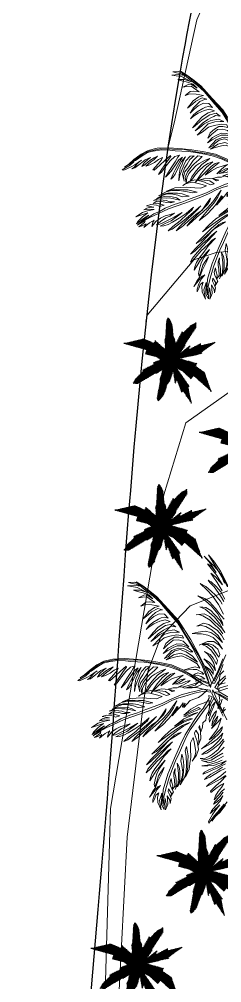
# Model space of a CAD drawing. Header units: millimetres. Extents: x 72 to 2826, y -203 to 794.
# Drawn here: x 1677.43 to 1683.88, y 383.27 to 413.86 of the extents above; entities that cross this region are included whole.
import ezdxf

# ---------------------------------------------------------------- set-up
doc = ezdxf.new("R2010")
doc.units = ezdxf.units.MM
doc.layers.add('01_Fina', color=250, linetype='Continuous', lineweight=15)
doc.layers.add('2D VEGETACION', color=74, linetype='Continuous', lineweight=5)
doc.layers.add('BOSQUENUEVO', color=64, linetype='Continuous')

# ---------------------------------------------------------------- blocks, each defined once
blk = doc.blocks.new('A-19')
at = {"layer": '2D VEGETACION'}
for points in [[(0.0015, 0.0278), (-0.0009, 0.1149)], [(0.0162, 0.1014), (0.02, 0.0183), (0.0015, 0.0278), (0.0015, 0.0278)], [(-0.0211, 0.0301), (-0.0218, 0.0771)], [(-0.1037, 0.089), (-0.0849, 0.0581), (-0.0599, 0.0462), (-0.0211, 0.0301), (-0.0211, 0.0301)], [(-0.0676, 0.0899), (-0.0385, 0.0327), (-0.0096, 0.0011), (0.0086, 0.0172), (-0.01, 0.0224), (-0.0268, 0.0489), (-0.055, 0.0905)], [(0.0257, 0.022), (0.0889, 0.0841), (0.1807, 0.1586), (0.2771, 0.2277), (0.4069, 0.3105), (0.5049, 0.3513), (0.6099, 0.3954), (0.6794, 0.4121), (0.7275, 0.4219), (0.7794, 0.4281), (0.7229, 0.4089), (0.6345, 0.3888), (0.5741, 0.371), (0.4729, 0.3233), (0.4026, 0.2923), (0.3058, 0.2284), (0.2364, 0.1795), (0.1359, 0.1031), (0.0776, 0.0465), (0.0202, -0.0096), (0.0257, 0.022), (0.0257, 0.022)], [(0.0395, 0.0156), (0.0812, 0.0116), (0.1332, -0.0144), (0.1064, 0.0128), (0.0785, 0.0287)], [(0.1364, 0.0291), (0.1693, 0.0027), (0.1504, 0.0335)], [(0.101, 0.0812), (0.0395, 0.0156), (0.0395, 0.0156)], [(-0.039, 0.0087), (-0.1047, 0.0659), (-0.1462, 0.0947)], [(-0.6418, 0.2632), (-0.763, 0.2372), (-0.8318, 0.2123), (-0.8899, 0.1849), (-0.7944, 0.2149), (-0.723, 0.2346), (-0.6771, 0.2422)], [(-0.1848, 0.1013), (-0.1052, 0.0442), (-0.0434, -0.0116), (-0.039, 0.0087), (-0.039, 0.0087)], [(-0.0517, 0.006), (-0.0914, 0.0012), (-0.1295, -0.0092), (-0.1664, -0.0266), (-0.1358, -0.0025), (-0.113, 0.0083), (-0.0968, 0.0127), (-0.1241, 0.0181), (-0.1543, 0.007), (-0.1732, 0.0014), (-0.2177, -0.0228), (-0.1861, 0.006), (-0.1671, 0.0182), (-0.1495, 0.0265), (-0.1215, 0.0333), (-0.1707, 0.0348), (-0.2022, 0.0264), (-0.2413, 0.0112), (-0.2643, -0.0061), (-0.234, 0.0254), (-0.2049, 0.0391), (-0.1708, 0.0487), (-0.1577, 0.0506), (-0.1813, 0.0642), (-0.2145, 0.0593), (-0.2641, 0.0391), (-0.2929, 0.0159), (-0.3126, -0.0085), (-0.3022, 0.0287), (-0.2773, 0.0512), (-0.2466, 0.0614), (-0.2023, 0.079), (-0.2181, 0.0899), (-0.2552, 0.0864), (-0.2901, 0.0624), (-0.3064, 0.0375), (-0.3169, -0.0062), (-0.3135, -0.0293), (-0.3243, 0.0322), (-0.3125, 0.0733), (-0.2801, 0.1026), (-0.2484, 0.1175), (-0.3001, 0.0996), (-0.3408, 0.074), (-0.3654, 0.0441), (-0.385, 0.0036), (-0.3931, -0.0249), (-0.4025, -0.0573), (-0.4011, -0.0147), (-0.3961, 0.0339), (-0.3766, 0.0678), (-0.3477, 0.0954), (-0.3111, 0.1159), (-0.2921, 0.1281), (-0.3443, 0.111), (-0.3906, 0.0816), (-0.4258, 0.0446), (-0.4404, 0.0162), (-0.4437, -0.0133), (-0.45, 0.0364), (-0.434, 0.0687), (-0.4029, 0.0941), (-0.3812, 0.114), (-0.3407, 0.1331), (-0.3065, 0.1428)], [(-0.3492, 0.1442), (-0.3856, 0.1302), (-0.4284, 0.1025), (-0.4588, 0.0849), (-0.4998, 0.0441), (-0.516, 0.0192), (-0.5182, 0.001), (-0.5121, 0.0566), (-0.4845, 0.0868), (-0.4426, 0.1098), (-0.3861, 0.1472), (-0.3532, 0.1595), (-0.4192, 0.1423), (-0.4711, 0.1178), (-0.5113, 0.0914), (-0.5405, 0.0711), (-0.5639, 0.0386), (-0.55, 0.0775), (-0.521, 0.1051), (-0.488, 0.1239), (-0.44, 0.1498), (-0.4032, 0.1607)], [(-0.4187, 0.1641), (-0.4875, 0.1456), (-0.5482, 0.117), (-0.591, 0.0893), (-0.6088, 0.0744), (-0.6412, 0.0452), (-0.6115, 0.0871), (-0.5805, 0.1125), (-0.5272, 0.1409), (-0.4688, 0.1652), (-0.4424, 0.1777)], [(-0.4766, 0.1819), (-0.547, 0.167), (-0.6155, 0.1412), (-0.6635, 0.1153), (-0.7178, 0.0822), (-0.6879, 0.1146), (-0.6473, 0.1402), (-0.615, 0.1629), (-0.5666, 0.1857), (-0.5447, 0.1918)], [(-0.5583, 0.2069), (-0.6017, 0.1939), (-0.6701, 0.1681), (-0.7067, 0.1476), (-0.7243, 0.1393), (-0.7082, 0.1577), (-0.6702, 0.182), (-0.6271, 0.2023), (-0.5711, 0.218)], [(-0.6325, 0.2138), (-0.6939, 0.1956), (-0.7356, 0.1792), (-0.7663, 0.169), (-0.7352, 0.1944), (-0.6983, 0.2118), (-0.6692, 0.2255), (-0.7406, 0.2058), (-0.8101, 0.173), (-0.833, 0.1623), (-0.8116, 0.1831), (-0.7624, 0.2063), (-0.8435, 0.1777), (-0.8901, 0.1557), (-0.8513, 0.1783), (-0.8095, 0.2013), (-0.7447, 0.2351), (-0.6481, 0.2559)], [(-0.2059, 0.13), (-0.1106, 0.0556), (-0.0517, 0.006), (-0.0517, 0.006)], [(0.0228, -0.0288), (0.0033, -0.0157), (0.0551, -0.0089), (0.1244, 0.0065), (0.2228, 0.0249)], [(0.7812, -0.1299), (0.8181, -0.1804), (0.8391, -0.22), (0.8047, -0.1829), (0.7723, -0.1377)], [(0.1922, 0.006), (0.1373, -0.005), (0.0714, -0.0205), (0.0228, -0.0288), (0.0228, -0.0288)], [(0.0571, -0.0214), (0.0868, -0.051), (0.1166, -0.0715), (0.1645, -0.0899), (0.128, -0.0622), (0.1044, -0.0481), (0.0881, -0.0216), (0.1152, -0.0415), (0.1457, -0.065), (0.1837, -0.0895), (0.2089, -0.0934), (0.1793, -0.0694), (0.1561, -0.0448), (0.1459, -0.0283), (0.1721, -0.0429), (0.1917, -0.0617), (0.2102, -0.0732), (0.2365, -0.0843), (0.2134, -0.0655), (0.1826, -0.0285), (0.2073, -0.0407), (0.233, -0.0694), (0.2524, -0.0917), (0.2327, -0.0559), (0.2204, -0.036), (0.2024, -0.0105), (0.2296, -0.0269), (0.2651, -0.053), (0.2924, -0.0842), (0.3241, -0.1263), (0.3136, -0.0962), (0.2843, -0.0526), (0.2618, -0.0161), (0.284, -0.0299), (0.3039, -0.0565), (0.3299, -0.1079), (0.3533, -0.1551), (0.3706, -0.1924), (0.3511, -0.12), (0.3333, -0.0726), (0.3144, -0.042), (0.3031, -0.0238), (0.3329, -0.0443), (0.3535, -0.0739), (0.3743, -0.1113), (0.388, -0.1428), (0.3971, -0.1761), (0.4084, -0.2), (0.407, -0.1643), (0.3919, -0.1176), (0.3676, -0.0652), (0.3434, -0.0298)], [(0.3569, -0.0295), (0.3867, -0.0648), (0.402, -0.084), (0.4229, -0.1271), (0.4325, -0.152), (0.4374, -0.1821), (0.4305, -0.2172), (0.4493, -0.1828), (0.4449, -0.1443), (0.4283, -0.0951), (0.4196, -0.0754), (0.3981, -0.0406)], [(0.4342, -0.0584), (0.4468, -0.1066), (0.461, -0.1481), (0.4591, -0.1858), (0.4461, -0.211), (0.4733, -0.168), (0.4731, -0.1269), (0.465, -0.0953), (0.4561, -0.0586)], [(0.4806, -0.0743), (0.4845, -0.1085), (0.4869, -0.1493), (0.486, -0.183), (0.4822, -0.2196), (0.4934, -0.1784), (0.4994, -0.1381), (0.4955, -0.104), (0.4967, -0.0838), (0.4911, -0.0506), (0.506, -0.0895), (0.5143, -0.1381), (0.5202, -0.1847), (0.5282, -0.2107), (0.5379, -0.2264), (0.5327, -0.1828), (0.5282, -0.157), (0.5242, -0.1228), (0.5168, -0.0885), (0.5098, -0.0586)], [(0.5261, -0.0851), (0.5367, -0.1151), (0.5519, -0.1732), (0.5651, -0.2039), (0.5752, -0.2239), (0.5687, -0.1856), (0.5591, -0.1516), (0.5472, -0.1063), (0.5391, -0.0691)], [(0.5593, -0.0703), (0.5808, -0.1108), (0.5995, -0.1632), (0.6116, -0.2015), (0.6254, -0.2238), (0.6175, -0.1887), (0.6068, -0.1473), (0.5992, -0.1165), (0.5846, -0.0798)], [(0.5894, -0.0746), (0.6169, -0.1193), (0.6363, -0.1599), (0.6639, -0.2046), (0.6731, -0.2047), (0.6503, -0.1548), (0.6387, -0.123), (0.6361, -0.1041), (0.6582, -0.127), (0.6786, -0.1544), (0.7018, -0.179), (0.7255, -0.1952), (0.703, -0.1588), (0.686, -0.135), (0.6714, -0.1075)], [(0.6907, -0.1241), (0.7138, -0.1521), (0.7414, -0.1968), (0.7523, -0.2072), (0.7436, -0.1783), (0.7279, -0.1491), (0.715, -0.1319), (0.7433, -0.1556), (0.7674, -0.1945), (0.7938, -0.2319), (0.8093, -0.244), (0.8007, -0.23), (0.7762, -0.1811), (0.7675, -0.167), (0.8003, -0.2108), (0.8192, -0.2322), (0.8584, -0.2698), (0.8707, -0.2713), (0.8298, -0.2234), (0.8124, -0.1953), (0.8621, -0.248), (0.8226, -0.197), (0.7976, -0.1621), (0.7618, -0.1133)], [(0.1613, 0.0098), (0.0571, -0.0214), (0.0571, -0.0214)], [(-0.0485, -0.028), (-0.072, -0.0627), (-0.0854, -0.1185), (-0.0898, -0.0819), (-0.0834, -0.0499), (-0.1061, -0.0702), (-0.121, -0.0934), (-0.1224, -0.136), (-0.1329, -0.1022), (-0.1347, -0.087), (-0.1193, -0.0582), (-0.116, -0.0491), (-0.1319, -0.0587), (-0.1582, -0.0873), (-0.1649, -0.1119), (-0.1705, -0.1457), (-0.1777, -0.176), (-0.1793, -0.1316), (-0.1784, -0.0947), (-0.163, -0.0659), (-0.1958, -0.076), (-0.2319, -0.1113), (-0.2731, -0.163), (-0.2768, -0.1938), (-0.2774, -0.2381), (-0.2747, -0.2713), (-0.2939, -0.2147), (-0.2928, -0.1669), (-0.2711, -0.133), (-0.2386, -0.1015), (-0.2061, -0.0701), (-0.2536, -0.0925), (-0.2932, -0.1273), (-0.3183, -0.1628), (-0.3192, -0.1998), (-0.3047, -0.2306), (-0.2929, -0.2508), (-0.2858, -0.2819), (-0.3262, -0.2192), (-0.3295, -0.1734), (-0.3187, -0.1393), (-0.2865, -0.1005), (-0.2821, -0.0823), (-0.3193, -0.1106), (-0.3401, -0.144), (-0.3482, -0.1769), (-0.3441, -0.204), (-0.332, -0.2456), (-0.321, -0.2802), (-0.3475, -0.24), (-0.3555, -0.2072), (-0.3617, -0.1757), (-0.3504, -0.1381), (-0.3208, -0.1005), (-0.3689, -0.1286), (-0.3843, -0.1574), (-0.3917, -0.192), (-0.3825, -0.2114), (-0.3719, -0.2386), (-0.3513, -0.2708), (-0.3825, -0.2457), (-0.3986, -0.2114), (-0.4083, -0.1795), (-0.4021, -0.1517), (-0.3874, -0.1212), (-0.4053, -0.1243), (-0.4197, -0.16), (-0.4242, -0.2074), (-0.423, -0.2487), (-0.3993, -0.2989), (-0.3893, -0.3361), (-0.4229, -0.2831), (-0.4438, -0.2435), (-0.4471, -0.1977), (-0.4401, -0.1622), (-0.4335, -0.1375), (-0.4577, -0.1683), (-0.4624, -0.22), (-0.4522, -0.2711), (-0.436, -0.3054), (-0.4216, -0.3406), (-0.4589, -0.2797), (-0.4746, -0.2397), (-0.4808, -0.2104), (-0.4835, -0.1934), (-0.4858, -0.1816), (-0.4756, -0.1531), (-0.5, -0.1743), (-0.501, -0.2178), (-0.481, -0.2761), (-0.4545, -0.3324), (-0.4441, -0.3544), (-0.4771, -0.3119), (-0.5031, -0.2682), (-0.516, -0.2248), (-0.5185, -0.1808), (-0.5383, -0.2117), (-0.5392, -0.2487), (-0.5323, -0.2906), (-0.5205, -0.327), (-0.5067, -0.3517), (-0.5287, -0.3255), (-0.542, -0.2973), (-0.5554, -0.2531), (-0.5588, -0.2343), (-0.5566, -0.2117), (-0.5443, -0.1876), (-0.5778, -0.2056), (-0.5886, -0.2397), (-0.5799, -0.2786), (-0.5645, -0.3112), (-0.5448, -0.3438), (-0.5746, -0.3127), (-0.5884, -0.2902), (-0.6043, -0.2611), (-0.61, -0.2262), (-0.6079, -0.2101), (-0.6255, -0.2389), (-0.614, -0.2861), (-0.6007, -0.3143), (-0.5824, -0.353), (-0.6218, -0.3038), (-0.6377, -0.2586), (-0.6387, -0.2268), (-0.6606, -0.2716), (-0.672, -0.3135), (-0.6693, -0.3466), (-0.6876, -0.3079), (-0.6836, -0.2845), (-0.671, -0.2496), (-0.7198, -0.292), (-0.7266, -0.3209), (-0.7294, -0.3492), (-0.7384, -0.3028), (-0.7319, -0.2869), (-0.6977, -0.2546), (-0.7317, -0.276), (-0.7533, -0.3099), (-0.7711, -0.3452), (-0.7864, -0.3674), (-0.7758, -0.3237), (-0.7483, -0.2817), (-0.7997, -0.3393), (-0.8131, -0.3725), (-0.8267, -0.4004), (-0.8201, -0.3575), (-0.8073, -0.33), (-0.7968, -0.3067), (-0.8228, -0.3405), (-0.8325, -0.3655), (-0.8456, -0.3878), (-0.8395, -0.3506), (-0.8152, -0.3133), (-0.74, -0.2584), (-0.6988, -0.2293), (-0.6358, -0.1942), (-0.5751, -0.1656), (-0.5165, -0.1348), (-0.4643, -0.1155), (-0.4232, -0.1069), (-0.3132, -0.0733), (-0.2558, -0.0537), (-0.1903, -0.0422), (-0.1387, -0.0329), (-0.0485, -0.028), (-0.0485, -0.028)], [(-0.046, -0.0129), (-0.1337, -0.023), (-0.2487, -0.0461), (-0.3646, -0.076), (-0.5106, -0.1245), (-0.6036, -0.1737), (-0.7053, -0.227), (-0.7619, -0.2688), (-0.7997, -0.3006), (-0.8383, -0.3371), (-0.7871, -0.3043), (-0.715, -0.2499), (-0.6637, -0.2149), (-0.5616, -0.1668), (-0.4939, -0.1327), (-0.383, -0.0987), (-0.3015, -0.0753), (-0.1777, -0.0459), (-0.0979, -0.0373), (-0.0172, -0.0283), (-0.046, -0.0129), (-0.046, -0.0129)], [(-0.0307, -0.0454), (-0.031, -0.0219), (-0.065, -0.0616), (-0.1153, -0.1122), (-0.1835, -0.1842), (-0.2337, -0.2465), (-0.2684, -0.3188), (-0.3028, -0.3964), (-0.3251, -0.4563), (-0.3545, -0.5444), (-0.3711, -0.621), (-0.373, -0.6854), (-0.3594, -0.737), (-0.3367, -0.7941), (-0.3155, -0.8346), (-0.3278, -0.7856), (-0.3471, -0.7334), (-0.3592, -0.6918), (-0.3596, -0.6522), (-0.3535, -0.5966), (-0.3375, -0.5418), (-0.3249, -0.5068), (-0.2973, -0.4196), (-0.278, -0.3761), (-0.2523, -0.3188), (-0.2236, -0.2633), (-0.1894, -0.2128), (-0.1519, -0.1692), (-0.1126, -0.1292), (-0.0628, -0.0821), (-0.0307, -0.0454), (-0.0307, -0.0454)], [(-0.005, -0.0541), (0.0149, -0.0923), (0.0289, -0.1233), (0.0344, -0.1838), (0.0676, -0.2377), (0.0416, -0.2216), (0.0637, -0.2465), (0.0378, -0.2335), (0.0588, -0.2609), (0.0756, -0.2857), (0.1025, -0.3285), (0.0566, -0.2742), (0.0504, -0.2797), (0.0954, -0.3291), (0.1163, -0.3565), (0.1467, -0.4084), (0.1737, -0.4678), (0.1237, -0.3974), (0.0853, -0.3434), (0.0534, -0.3067), (0.0338, -0.2881), (0.0118, -0.2716), (0.0444, -0.3102), (0.0744, -0.3476), (0.103, -0.3897), (0.1267, -0.4296), (0.1492, -0.4772), (0.169, -0.5154), (0.1907, -0.5582), (0.1669, -0.5288), (0.139, -0.4832), (0.1069, -0.4268), (0.0841, -0.3866), (0.0631, -0.3644), (0.0461, -0.3553), (0.0795, -0.3935), (0.112, -0.4321), (0.1302, -0.4793), (0.157, -0.5357), (0.1793, -0.5803), (0.1864, -0.5932), (0.2035, -0.6377), (0.1808, -0.6057), (0.1477, -0.5466), (0.1242, -0.5045), (0.1061, -0.4709), (0.0813, -0.4335), (0.1015, -0.4726), (0.1196, -0.5115), (0.1472, -0.5697), (0.172, -0.6289), (0.1842, -0.6607), (0.1879, -0.6895), (0.1688, -0.6531), (0.143, -0.5942), (0.1118, -0.5374), (0.0945, -0.5003), (0.077, -0.482), (0.1053, -0.542), (0.124, -0.5963), (0.1401, -0.6464), (0.1478, -0.6799), (0.1497, -0.7094), (0.1456, -0.7339), (0.1365, -0.6967), (0.1285, -0.654), (0.1051, -0.5931), (0.0916, -0.566), (0.11, -0.6277), (0.1173, -0.6656), (0.1265, -0.7058), (0.1305, -0.7324), (0.13, -0.7555), (0.1147, -0.7239), (0.1008, -0.6823), (0.0949, -0.6533), (0.0831, -0.6172), (0.0858, -0.6568), (0.0861, -0.6848), (0.0938, -0.7183), (0.1065, -0.7541), (0.1315, -0.7893), (0.1065, -0.7759), (0.0955, -0.7635), (0.1039, -0.7989), (0.126, -0.8456), (0.1059, -0.8231), (0.1122, -0.853), (0.1135, -0.8754), (0.093, -0.8301), (0.0835, -0.8244), (0.0989, -0.881), (0.0789, -0.8449), (0.0527, -0.7904), (0.065, -0.8305), (0.0884, -0.8861), (0.0756, -0.8743), (0.0541, -0.8346), (0.0355, -0.7918), (0.041, -0.8793), (0.0254, -0.8279), (0.0211, -0.7921), (0.0242, -0.7461), (0.0149, -0.7788), (0.0107, -0.8138), (0.0041, -0.7913), (0.0045, -0.7651), (0.0084, -0.7428), (-0.0116, -0.7911), (-0.0128, -0.7582), (0.0007, -0.7228), (0.014, -0.7031), (0.0144, -0.6717), (0.0004, -0.6948), (-0.0126, -0.7154), (-0.0165, -0.743), (-0.0259, -0.7132), (-0.0098, -0.6737), (0.0015, -0.6517), (0.01, -0.6276), (0.0096, -0.5996), (0.0018, -0.6307), (-0.0138, -0.6524), (-0.0217, -0.6699), (-0.0291, -0.6968), (-0.035, -0.722), (-0.0354, -0.7346), (-0.0409, -0.6877), (-0.03, -0.6482), (-0.0243, -0.6251), (-0.0065, -0.5901), (0.0079, -0.5596), (-0.0125, -0.5799), (-0.0264, -0.6061), (-0.0418, -0.6527), (-0.0451, -0.6821), (-0.0441, -0.7119), (-0.0531, -0.6695), (-0.0541, -0.6397), (-0.0492, -0.6065), (-0.0285, -0.5653), (-0.0106, -0.5386), (-0.0035, -0.4921), (-0.0155, -0.5123), (-0.0296, -0.5355), (-0.0421, -0.5653), (-0.0499, -0.5964), (-0.0587, -0.6279), (-0.0594, -0.6667), (-0.0563, -0.6937), (-0.0705, -0.6377), (-0.0695, -0.5997), (-0.0561, -0.5477), (-0.035, -0.4969), (-0.0192, -0.4648), (-0.0157, -0.4332), (-0.0336, -0.4651), (-0.0467, -0.491), (-0.0554, -0.5225), (-0.0681, -0.5627), (-0.0758, -0.6022), (-0.0748, -0.632), (-0.0817, -0.5732), (-0.0736, -0.5347), (-0.0666, -0.4934), (-0.0483, -0.4405), (-0.0349, -0.4021), (-0.0405, -0.3605), (-0.0562, -0.3873), (-0.0881, -0.4454), (-0.091, -0.4622), (-0.089, -0.4947), (-0.084, -0.5157), (-0.0994, -0.4675), (-0.1003, -0.4272), (-0.0758, -0.3771), (-0.051, -0.3468), (-0.0397, -0.3299), (-0.041, -0.3075), (-0.0677, -0.3303), (-0.0878, -0.3838), (-0.0909, -0.4027), (-0.0926, -0.3523), (-0.0753, -0.3051), (-0.0561, -0.2873), (-0.0557, -0.2694), (-0.0792, -0.3086), (-0.0785, -0.275), (-0.0715, -0.2473), (-0.0753, -0.2238), (-0.0574, -0.1971), (-0.0534, -0.1695), (-0.0415, -0.1191), (-0.005, -0.0541), (-0.005, -0.0541)], [(-0.0028, -0.2605), (0.0014, -0.2985), (0.0162, -0.3616), (0.0266, -0.4295), (0.0353, -0.5335), (0.0445, -0.6497), (0.0595, -0.7294), (0.0693, -0.7819), (0.0883, -0.8559), (0.0517, -0.7553), (0.0462, -0.7137), (0.0354, -0.672), (0.0274, -0.6052), (0.0241, -0.5503), (0.0171, -0.4915), (0.0113, -0.4302), (0.0054, -0.3741), (-0.0054, -0.3189), (-0.0203, -0.2339), (-0.0191, -0.172), (-0.018, -0.1205), (-0.0191, -0.0772), (0, -0.0344), (0.0126, -0.0348), (-0.0036, -0.0712), (-0.0051, -0.0999), (-0.0079, -0.1416), (-0.0049, -0.1874), (-0.0028, -0.2605), (-0.0028, -0.2605)], [(0.1719, -0.1914), (0.2051, -0.2286), (0.2508, -0.2747), (0.3021, -0.3203), (0.3839, -0.3847), (0.4779, -0.4558), (0.5726, -0.5131), (0.6394, -0.5354), (0.6761, -0.5412), (0.6229, -0.521), (0.5719, -0.4956), (0.502, -0.4526), (0.4492, -0.4165), (0.4049, -0.3838), (0.3599, -0.3468), (0.311, -0.3078), (0.2671, -0.2724), (0.2266, -0.2333), (0.1215, -0.109), (0.0813, -0.0588), (0.0478, -0.0327), (0.0328, -0.0533), (0.0514, -0.0541), (0.0737, -0.0764), (0.1084, -0.1125), (0.1269, -0.1411), (0.1719, -0.1914), (0.1719, -0.1914)], [(0.0646, -0.059), (0.0741, -0.105), (0.0755, -0.1317), (0.0916, -0.1934), (0.118, -0.2511), (0.1021, -0.1797), (0.0942, -0.1409), (0.1049, -0.1307), (0.1128, -0.1779), (0.1194, -0.22), (0.1283, -0.252), (0.1306, -0.2239), (0.1256, -0.1806), (0.1248, -0.1547), (0.1356, -0.2058), (0.1431, -0.2557), (0.154, -0.2839), (0.1753, -0.3297), (0.156, -0.2619), (0.1521, -0.2203), (0.1569, -0.1987), (0.1627, -0.2595), (0.1805, -0.3236), (0.1921, -0.356), (0.2197, -0.4105), (0.2536, -0.4652), (0.2216, -0.385), (0.1972, -0.3234), (0.1844, -0.2761), (0.1801, -0.2504), (0.1776, -0.2222), (0.1915, -0.271), (0.2074, -0.316), (0.2264, -0.3635), (0.2478, -0.4044), (0.2749, -0.4497), (0.2961, -0.4872), (0.3203, -0.5286), (0.3093, -0.492), (0.2854, -0.4444), (0.2555, -0.3868), (0.2348, -0.3453), (0.2276, -0.3156), (0.2285, -0.297), (0.2432, -0.3452), (0.2579, -0.3935), (0.2877, -0.4343), (0.3204, -0.4875), (0.3457, -0.5305), (0.3528, -0.5434), (0.3808, -0.5819), (0.3656, -0.5461), (0.3339, -0.4861), (0.3121, -0.443), (0.2929, -0.4101), (0.2755, -0.3698), (0.2968, -0.4072), (0.3205, -0.443), (0.3544, -0.4977), (0.3912, -0.5515), (0.4107, -0.5782), (0.4328, -0.597), (0.4132, -0.5619), (0.3764, -0.5081), (0.3464, -0.4505), (0.3247, -0.4158), (0.3181, -0.3918), (0.3537, -0.4489), (0.3892, -0.4927), (0.4218, -0.534), (0.4457, -0.5587), (0.4702, -0.5757), (0.4923, -0.5861), (0.4668, -0.5578), (0.4353, -0.5278), (0.3974, -0.4759), (0.3815, -0.449), (0.4232, -0.4981), (0.4511, -0.5247), (0.4841, -0.5452), (0.5237, -0.5632), (0.5404, -0.5631), (0.5082, -0.542), (0.4741, -0.5199), (0.4535, -0.5), (0.429, -0.4697), (0.4614, -0.4943), (0.5081, -0.5336), (0.5444, -0.5602), (0.5679, -0.5876), (0.5975, -0.6166), (0.5705, -0.5796), (0.5442, -0.5435), (0.5402, -0.5247), (0.5614, -0.5538), (0.5881, -0.5789), (0.6211, -0.5994), (0.6391, -0.6043), (0.6197, -0.5859), (0.5964, -0.5704), (0.5848, -0.5463), (0.612, -0.5638), (0.6471, -0.5707), (0.7015, -0.5612), (0.6362, -0.5558), (0.6129, -0.5403), (0.5924, -0.5287), (0.6676, -0.551), (0.7047, -0.5408), (0.6832, -0.536), (0.6335, -0.5157), (0.6706, -0.5187), (0.7081, -0.5323), (0.6744, -0.5075), (0.6428, -0.5004), (0.6181, -0.498), (0.6533, -0.4868), (0.6748, -0.4915), (0.6432, -0.4761), (0.619, -0.4793), (0.596, -0.4841), (0.5749, -0.4766), (0.6108, -0.4648), (0.6313, -0.4764), (0.6034, -0.4497), (0.5623, -0.4593), (0.5387, -0.4584), (0.5121, -0.4417), (0.5397, -0.4432), (0.5627, -0.4433), (0.5888, -0.4544), (0.5689, -0.4304), (0.527, -0.4224), (0.5015, -0.4205), (0.4767, -0.4145), (0.4534, -0.399), (0.4845, -0.4088), (0.5104, -0.408), (0.5308, -0.4112), (0.5568, -0.4187), (0.5812, -0.4274), (0.592, -0.434), (0.5548, -0.4045), (0.5165, -0.3915), (0.4932, -0.3844), (0.455, -0.3798), (0.4216, -0.3753), (0.4497, -0.3692), (0.4784, -0.3723), (0.5259, -0.3847), (0.5532, -0.3973), (0.5782, -0.4151), (0.5462, -0.3844), (0.5225, -0.3667), (0.4911, -0.3535), (0.4466, -0.3486), (0.414, -0.3483), (0.3703, -0.3296), (0.3946, -0.33), (0.4216, -0.3307), (0.4532, -0.3378), (0.4844, -0.3475), (0.5156, -0.3573), (0.5472, -0.3776), (0.569, -0.3942), (0.5295, -0.3532), (0.4973, -0.3321), (0.4469, -0.3159), (0.3914, -0.3058), (0.3558, -0.3016), (0.3282, -0.2869), (0.3648, -0.2891), (0.3935, -0.2922), (0.4247, -0.302), (0.4654, -0.3132), (0.5028, -0.3281), (0.5272, -0.3452), (0.4816, -0.3074), (0.4449, -0.2933), (0.4064, -0.2768), (0.3521, -0.2634), (0.3125, -0.2538), (0.2806, -0.2265), (0.3117, -0.2279), (0.377, -0.2332), (0.3935, -0.2393), (0.4197, -0.2587), (0.4338, -0.2749), (0.4025, -0.2351), (0.3683, -0.2131), (0.313, -0.2065), (0.2748, -0.2103), (0.2546, -0.2106), (0.2365, -0.1973), (0.27, -0.1872), (0.3259, -0.1995), (0.3435, -0.2071), (0.3021, -0.1783), (0.2522, -0.1677), (0.2276, -0.1736), (0.2124, -0.1643), (0.2573, -0.1664), (0.2301, -0.149), (0.2024, -0.139), (0.1897, -0.1134), (0.1568, -0.1013), (0.1317, -0.0751), (0.1057, -0.0675), (0.0646, -0.059), (0.0646, -0.059)], [(-0.0552, -0.0709), (-0.047, -0.1112), (-0.0456, -0.1482), (-0.0559, -0.1971), (-0.0592, -0.1513), (-0.0586, -0.1253), (-0.0719, -0.0971), (-0.0692, -0.1302), (-0.0674, -0.1681), (-0.0676, -0.2134), (-0.0772, -0.2362), (-0.0816, -0.1996), (-0.09, -0.1659), (-0.0979, -0.1492), (-0.099, -0.1787), (-0.0948, -0.2058), (-0.0957, -0.2266), (-0.1003, -0.2557), (-0.104, -0.2252), (-0.1181, -0.1791), (-0.1201, -0.2069), (-0.1109, -0.2446), (-0.1029, -0.273), (-0.1221, -0.2369), (-0.1325, -0.2149), (-0.144, -0.1859), (-0.1438, -0.2181), (-0.1422, -0.2626), (-0.1314, -0.3015), (-0.1134, -0.3511), (-0.1328, -0.3259), (-0.1535, -0.2775), (-0.1717, -0.2388), (-0.1719, -0.2658), (-0.1596, -0.2965), (-0.1316, -0.3468), (-0.1048, -0.3922), (-0.0829, -0.4271), (-0.133, -0.3711), (-0.1629, -0.3304), (-0.1783, -0.2978), (-0.1874, -0.2785), (-0.1856, -0.3142), (-0.1729, -0.348), (-0.152, -0.3855), (-0.1335, -0.4133), (-0.1111, -0.4404), (-0.0972, -0.4629), (-0.1255, -0.4418), (-0.1572, -0.4041), (-0.1879, -0.3551), (-0.2044, -0.3155), (-0.2147, -0.2935), (-0.212, -0.3267), (-0.1987, -0.3709), (-0.1914, -0.3933), (-0.1666, -0.4343), (-0.151, -0.456), (-0.128, -0.4774), (-0.0948, -0.4908), (-0.133, -0.4873), (-0.1642, -0.4622), (-0.1959, -0.4223), (-0.2068, -0.4038), (-0.2243, -0.3668), (-0.2402, -0.3399), (-0.2512, -0.3667), (-0.2295, -0.4059), (-0.1969, -0.4432), (-0.1694, -0.4786), (-0.1372, -0.4968), (-0.109, -0.4996), (-0.1594, -0.4997), (-0.1941, -0.4763), (-0.2162, -0.4523), (-0.2417, -0.4256), (-0.2583, -0.3904), (-0.2641, -0.4168), (-0.2411, -0.4543), (-0.2159, -0.4758), (-0.1829, -0.5001), (-0.1529, -0.5181), (-0.1215, -0.5345), (-0.1617, -0.5223), (-0.1987, -0.5053), (-0.2252, -0.4834), (-0.2428, -0.4734), (-0.2666, -0.4503), (-0.243, -0.4843), (-0.2064, -0.5165), (-0.1714, -0.5473), (-0.1532, -0.5677), (-0.1449, -0.5853), (-0.1799, -0.5567), (-0.1986, -0.5397), (-0.2251, -0.5178), (-0.2502, -0.492), (-0.271, -0.4706), (-0.2577, -0.4988), (-0.2374, -0.5236), (-0.198, -0.5685), (-0.1795, -0.5963), (-0.1686, -0.6148), (-0.1963, -0.5881), (-0.2192, -0.5623), (-0.2519, -0.5272), (-0.2774, -0.5005), (-0.2875, -0.4859), (-0.2882, -0.5185), (-0.2665, -0.5577), (-0.2323, -0.6029), (-0.2073, -0.6331), (-0.1961, -0.6568), (-0.2208, -0.6319), (-0.2496, -0.6003), (-0.2708, -0.5759), (-0.294, -0.5449), (-0.3014, -0.5452), (-0.279, -0.5927), (-0.2551, -0.632), (-0.2327, -0.6795), (-0.2377, -0.6872), (-0.2671, -0.6408), (-0.2878, -0.6129), (-0.3019, -0.6013), (-0.2947, -0.6324), (-0.2824, -0.6631), (-0.2749, -0.6972), (-0.2743, -0.7259), (-0.2929, -0.6864), (-0.3032, -0.66), (-0.3182, -0.6327), (-0.314, -0.6576), (-0.3035, -0.6913), (-0.2811, -0.7388), (-0.2793, -0.7541), (-0.2983, -0.7319), (-0.3146, -0.702), (-0.322, -0.6818), (-0.3172, -0.7193), (-0.2977, -0.7606), (-0.2804, -0.8019), (-0.2791, -0.8229), (-0.2861, -0.8079), (-0.3142, -0.7598), (-0.3212, -0.7449), (-0.302, -0.7971), (-0.2935, -0.8243), (-0.2843, -0.878), (-0.2902, -0.8883), (-0.3075, -0.8287), (-0.322, -0.7979), (-0.3045, -0.8693), (-0.3257, -0.8083), (-0.3418, -0.7675), (-0.3627, -0.7117), (-0.3672, -0.6794), (-0.3623, -0.6008), (-0.3396, -0.5213), (-0.3166, -0.447), (-0.2827, -0.3729), (-0.2482, -0.2932), (-0.2236, -0.245), (-0.1721, -0.181), (-0.1382, -0.1413), (-0.0552, -0.0709), (-0.0552, -0.0709)]]:
    blk.add_lwpolyline(points, dxfattribs=at)
blk = doc.blocks.new('*X73')
at = {"color": 0}
for p, q in [((6.827, 6.747), (7.284, 6.937)), ((6.839, 6.806), (7.285, 6.992)), ((6.851, 6.865), (7.185, 7.004)), ((6.863, 6.924), (7.084, 7.017)), ((6.875, 6.983), (6.984, 7.029)), ((6.718, 6.214), (7.095, 6.371)), ((6.731, 6.273), (7.116, 6.434)), ((6.743, 6.333), (7.137, 6.497)), ((6.756, 6.392), (7.158, 6.56)), ((6.768, 6.451), (7.179, 6.623)), ((6.78, 6.511), (7.2, 6.686)), ((6.792, 6.57), (7.221, 6.749)), ((6.804, 6.629), (7.242, 6.812)), ((6.816, 6.688), (7.263, 6.874)), ((6.614, 5.9), (6.991, 6.057)), ((6.616, 5.684), (6.907, 5.805)), ((6.619, 5.848), (6.97, 5.994)), ((6.625, 5.796), (6.949, 5.931)), ((6.627, 5.742), (6.928, 5.868)), ((6.635, 5.963), (7.012, 6.12)), ((6.657, 6.026), (7.032, 6.182)), ((6.68, 6.09), (7.053, 6.245)), ((6.702, 6.153), (7.074, 6.308)), ((6.519, 5.156), (6.718, 5.239)), ((6.529, 5.214), (6.739, 5.302)), ((6.54, 5.273), (6.76, 5.365)), ((6.551, 5.332), (6.781, 5.428)), ((6.562, 5.39), (6.802, 5.49)), ((6.573, 5.449), (6.823, 5.553)), ((6.584, 5.508), (6.844, 5.616)), ((6.594, 5.566), (6.865, 5.679)), ((6.605, 5.625), (6.886, 5.742)), ((6.443, 4.745), (6.571, 4.798)), ((6.446, 4.692), (6.551, 4.736)), ((6.454, 4.803), (6.592, 4.861)), ((6.464, 4.862), (6.613, 4.924)), ((6.466, 4.646), (6.53, 4.673)), ((6.475, 4.921), (6.634, 4.987)), ((6.485, 4.6), (6.509, 4.61)), ((6.486, 4.98), (6.655, 5.05)), ((6.497, 5.038), (6.676, 5.113)), ((6.508, 5.097), (6.697, 5.176))]:
    blk.add_line(p, q, dxfattribs=at)
blk = doc.blocks.new('*X74')
at = {"color": 0}
for p, q in [((7.518, 6.678), (7.289, 6.952)), ((7.536, 6.733), (7.376, 6.926)), ((7.313, 6.064), (7.084, 6.338)), ((7.332, 6.119), (7.103, 6.394)), ((7.35, 6.175), (7.122, 6.45)), ((7.369, 6.231), (7.14, 6.506)), ((7.388, 6.287), (7.159, 6.562)), ((7.406, 6.343), (7.177, 6.617)), ((7.425, 6.399), (7.196, 6.673)), ((7.443, 6.454), (7.215, 6.729)), ((7.462, 6.51), (7.233, 6.785)), ((7.48, 6.566), (7.252, 6.841)), ((7.499, 6.622), (7.27, 6.896)), ((7.071, 5.573), (6.899, 5.78)), ((7.104, 5.612), (6.917, 5.836)), ((7.137, 5.65), (6.936, 5.892)), ((7.17, 5.689), (6.954, 5.948)), ((7.202, 5.729), (6.973, 6.003)), ((7.22, 5.785), (6.991, 6.059)), ((7.239, 5.84), (7.01, 6.115)), ((7.257, 5.896), (7.029, 6.171)), ((7.276, 5.952), (7.047, 6.227)), ((7.295, 6.008), (7.066, 6.283)), ((6.877, 5.025), (6.713, 5.222)), ((6.896, 5.08), (6.731, 5.278)), ((6.915, 5.136), (6.75, 5.334)), ((6.934, 5.191), (6.768, 5.39)), ((6.953, 5.246), (6.787, 5.445)), ((6.972, 5.301), (6.806, 5.501)), ((6.991, 5.357), (6.824, 5.557)), ((7.01, 5.412), (6.843, 5.613)), ((7.029, 5.467), (6.861, 5.669)), ((7.048, 5.522), (6.88, 5.724)), ((6.535, 4.576), (6.508, 4.608)), ((6.58, 4.601), (6.527, 4.664)), ((6.614, 4.637), (6.545, 4.72)), ((6.649, 4.674), (6.564, 4.776)), ((6.684, 4.71), (6.582, 4.831)), ((6.718, 4.747), (6.601, 4.887)), ((6.748, 4.788), (6.62, 4.943)), ((6.779, 4.83), (6.638, 4.999)), ((6.81, 4.871), (6.657, 5.055)), ((6.838, 4.915), (6.675, 5.111)), ((6.857, 4.97), (6.694, 5.166))]:
    blk.add_line(p, q, dxfattribs=at)
blk = doc.blocks.new('*X77')
at = {"color": 0}
for p, q in [((6.381, 6.936), (6.793, 6.749)), ((6.447, 6.961), (6.852, 6.777)), ((6.512, 6.986), (6.912, 6.805)), ((6.578, 7.011), (6.971, 6.833)), ((6.644, 7.036), (7.03, 6.861)), ((6.709, 7.061), (7.089, 6.889)), ((6.775, 7.087), (7.149, 6.917)), ((6.84, 7.112), (7.208, 6.945)), ((6.906, 7.137), (7.267, 6.974)), ((6.972, 7.162), (7.271, 7.027)), ((7.037, 7.187), (7.198, 7.115)), ((7.103, 7.212), (7.124, 7.203)), ((5.56, 6.429), (5.921, 6.266)), ((5.601, 6.356), (5.874, 6.232)), ((5.618, 6.458), (5.968, 6.299)), ((5.676, 6.486), (6.015, 6.333)), ((5.734, 6.515), (6.062, 6.367)), ((5.792, 6.544), (6.109, 6.4)), ((5.85, 6.572), (6.156, 6.434)), ((5.908, 6.601), (6.203, 6.467)), ((5.966, 6.63), (6.26, 6.496)), ((6.023, 6.658), (6.319, 6.524)), ((6.081, 6.687), (6.379, 6.552)), ((6.139, 6.716), (6.438, 6.581)), ((6.197, 6.744), (6.497, 6.609)), ((6.204, 6.851), (6.616, 6.665)), ((6.215, 6.791), (6.556, 6.637)), ((6.25, 6.885), (6.675, 6.693)), ((6.316, 6.91), (6.734, 6.721)), ((5.072, 5.772), (5.168, 5.728)), ((5.092, 5.818), (5.215, 5.762)), ((5.112, 5.864), (5.262, 5.795)), ((5.139, 5.906), (5.309, 5.829)), ((5.178, 5.944), (5.356, 5.863)), ((5.216, 5.981), (5.403, 5.896)), ((5.255, 6.019), (5.45, 5.93)), ((5.293, 6.056), (5.497, 5.963)), ((5.332, 6.093), (5.544, 5.997)), ((5.37, 6.131), (5.591, 6.031)), ((5.409, 6.168), (5.638, 6.064)), ((5.447, 6.206), (5.686, 6.098)), ((5.486, 6.243), (5.733, 6.131)), ((5.524, 6.281), (5.78, 6.165)), ((5.563, 6.318), (5.827, 6.199)), ((5.013, 5.634), (5.027, 5.627)), ((5.032, 5.68), (5.074, 5.661)), ((5.052, 5.726), (5.121, 5.695))]:
    blk.add_line(p, q, dxfattribs=at)
blk = doc.blocks.new('*X78')
at = {"color": 0}
for p, q in [((7.151, 6.675), (7.144, 6.915)), ((7.2, 6.707), (7.193, 6.939)), ((7.249, 6.738), (7.243, 6.962)), ((7.298, 6.769), (7.292, 6.985)), ((7.348, 6.8), (7.343, 6.941)), ((6.069, 6.061), (6.06, 6.366)), ((6.118, 6.09), (6.109, 6.401)), ((6.168, 6.12), (6.158, 6.436)), ((6.217, 6.15), (6.207, 6.471)), ((6.266, 6.179), (6.256, 6.494)), ((6.315, 6.202), (6.306, 6.518)), ((6.365, 6.206), (6.355, 6.541)), ((6.415, 6.21), (6.404, 6.565)), ((6.464, 6.238), (6.454, 6.588)), ((6.513, 6.269), (6.503, 6.611)), ((6.562, 6.3), (6.552, 6.635)), ((6.611, 6.332), (6.601, 6.658)), ((6.66, 6.363), (6.651, 6.681)), ((6.71, 6.394), (6.7, 6.705)), ((6.759, 6.425), (6.749, 6.728)), ((6.808, 6.457), (6.799, 6.752)), ((6.857, 6.488), (6.848, 6.775)), ((6.906, 6.519), (6.897, 6.798)), ((6.955, 6.55), (6.947, 6.822)), ((7.004, 6.582), (6.996, 6.845)), ((7.053, 6.613), (7.045, 6.868)), ((7.102, 6.644), (7.095, 6.892)), ((7.397, 6.832), (7.395, 6.88)), ((5.233, 5.586), (5.228, 5.771)), ((5.283, 5.587), (5.277, 5.806)), ((5.332, 5.617), (5.326, 5.841)), ((5.382, 5.647), (5.375, 5.876)), ((5.431, 5.676), (5.424, 5.911)), ((5.48, 5.706), (5.473, 5.946)), ((5.529, 5.735), (5.522, 5.981)), ((5.578, 5.765), (5.57, 6.016)), ((5.627, 5.795), (5.619, 6.051)), ((5.676, 5.824), (5.668, 6.086)), ((5.725, 5.854), (5.717, 6.121)), ((5.775, 5.883), (5.766, 6.156)), ((5.824, 5.913), (5.815, 6.191)), ((5.873, 5.942), (5.864, 6.226)), ((5.922, 5.972), (5.913, 6.261)), ((5.971, 6.002), (5.962, 6.296)), ((6.02, 6.031), (6.011, 6.331)), ((5.033, 5.606), (5.032, 5.631)), ((5.083, 5.601), (5.081, 5.666)), ((5.133, 5.596), (5.13, 5.701)), ((5.183, 5.591), (5.179, 5.736))]:
    blk.add_line(p, q, dxfattribs=at)
blk = doc.blocks.new('*X80')
at = {"color": 0}
for p, q in [((7.304, 7.045), (7.495, 7.177)), ((7.306, 7.108), (7.432, 7.195)), ((7.307, 6.987), (7.558, 7.16)), ((7.309, 7.17), (7.369, 7.212)), ((7.359, 6.962), (7.62, 7.142)), ((7.41, 6.936), (7.683, 7.125)), ((7.461, 6.911), (7.746, 7.107)), ((7.513, 6.886), (7.808, 7.09)), ((7.564, 6.861), (7.871, 7.073)), ((7.615, 6.835), (7.934, 7.055)), ((7.667, 6.81), (7.997, 7.038)), ((7.718, 6.785), (8.059, 7.02)), ((7.769, 6.759), (8.122, 7.003)), ((7.821, 6.734), (8.185, 6.985)), ((7.872, 6.709), (8.247, 6.968)), ((7.924, 6.683), (8.31, 6.95)), ((7.975, 6.658), (8.373, 6.933)), ((8.026, 6.633), (8.436, 6.915)), ((8.078, 6.608), (8.498, 6.898)), ((8.129, 6.582), (8.561, 6.88)), ((8.18, 6.557), (8.624, 6.863)), ((8.232, 6.532), (8.686, 6.845)), ((8.283, 6.506), (8.749, 6.828)), ((8.334, 6.481), (8.812, 6.81)), ((8.386, 6.456), (8.769, 6.72)), ((8.437, 6.43), (8.747, 6.644)), ((8.489, 6.405), (8.791, 6.614)), ((8.54, 6.38), (8.835, 6.584)), ((8.591, 6.354), (8.879, 6.553)), ((8.643, 6.329), (8.924, 6.523)), ((8.694, 6.304), (8.968, 6.493)), ((8.745, 6.279), (9.012, 6.462)), ((8.797, 6.253), (9.056, 6.432)), ((8.848, 6.228), (9.1, 6.402)), ((8.899, 6.203), (9.144, 6.371)), ((8.951, 6.177), (9.188, 6.341)), ((9.002, 6.152), (9.232, 6.311)), ((9.054, 6.127), (9.276, 6.28)), ((9.105, 6.101), (9.296, 6.233)), ((9.156, 6.076), (9.313, 6.184)), ((9.188, 6.037), (9.33, 6.136)), ((9.212, 5.993), (9.348, 6.087)), ((9.236, 5.949), (9.365, 6.038)), ((9.26, 5.905), (9.382, 5.989)), ((9.284, 5.86), (9.399, 5.94)), ((9.308, 5.816), (9.416, 5.891)), ((9.332, 5.772), (9.434, 5.842)), ((9.356, 5.728), (9.451, 5.793)), ((9.38, 5.684), (9.468, 5.744)), ((9.404, 5.64), (9.485, 5.696)), ((9.428, 5.596), (9.502, 5.647)), ((9.452, 5.551), (9.519, 5.598)), ((9.476, 5.507), (9.537, 5.549)), ((9.5, 5.463), (9.554, 5.5)), ((9.524, 5.419), (9.571, 5.451)), ((9.549, 5.375), (9.588, 5.402)), ((9.573, 5.331), (9.605, 5.353)), ((9.597, 5.287), (9.623, 5.304)), ((9.621, 5.242), (9.64, 5.256)), ((9.645, 5.198), (9.657, 5.207)), ((9.669, 5.154), (9.674, 5.158))]:
    blk.add_line(p, q, dxfattribs=at)
blk = doc.blocks.new('*X79')
at = {"color": 0}
for p, q in [((7.234, 6.712), (7.423, 6.93)), ((7.259, 6.818), (7.377, 6.953)), ((7.285, 6.924), (7.33, 6.976)), ((7.273, 6.681), (7.47, 6.907)), ((7.32, 6.659), (7.516, 6.884)), ((7.366, 6.636), (7.562, 6.861)), ((7.412, 6.613), (7.609, 6.839)), ((7.459, 6.59), (7.655, 6.816)), ((7.505, 6.567), (7.702, 6.793)), ((7.551, 6.544), (7.748, 6.77)), ((7.598, 6.521), (7.794, 6.747)), ((7.644, 6.498), (7.841, 6.724)), ((7.69, 6.475), (7.887, 6.701)), ((7.737, 6.452), (7.934, 6.679)), ((7.783, 6.43), (7.98, 6.656)), ((7.829, 6.407), (8.026, 6.633)), ((7.876, 6.384), (8.073, 6.61)), ((7.922, 6.361), (8.119, 6.587)), ((7.969, 6.338), (8.165, 6.564)), ((8.005, 6.304), (8.212, 6.541)), ((8.041, 6.269), (8.258, 6.519)), ((8.078, 6.235), (8.305, 6.496)), ((8.114, 6.201), (8.351, 6.473)), ((8.151, 6.167), (8.397, 6.45)), ((8.187, 6.132), (8.444, 6.427)), ((8.224, 6.098), (8.49, 6.404)), ((8.26, 6.064), (8.537, 6.381)), ((8.297, 6.03), (8.583, 6.359)), ((8.333, 5.995), (8.629, 6.336)), ((8.37, 5.961), (8.676, 6.313)), ((8.406, 5.927), (8.722, 6.29)), ((8.443, 5.893), (8.769, 6.267)), ((8.648, 6.052), (8.815, 6.244)), ((8.686, 6.02), (8.861, 6.221)), ((8.723, 5.986), (8.908, 6.199)), ((8.76, 5.953), (8.954, 6.176)), ((8.797, 5.919), (9.001, 6.153)), ((8.835, 5.886), (9.047, 6.13)), ((8.872, 5.853), (9.093, 6.107)), ((8.909, 5.819), (9.14, 6.084)), ((8.946, 5.786), (9.179, 6.053)), ((8.983, 5.752), (9.204, 6.006)), ((9.021, 5.719), (9.23, 5.959)), ((9.058, 5.686), (9.255, 5.913)), ((9.095, 5.652), (9.281, 5.866)), ((9.132, 5.619), (9.306, 5.819)), ((9.169, 5.585), (9.332, 5.772)), ((9.207, 5.552), (9.358, 5.725)), ((9.244, 5.518), (9.383, 5.678)), ((9.281, 5.485), (9.409, 5.632)), ((9.318, 5.452), (9.434, 5.585)), ((9.355, 5.418), (9.46, 5.538)), ((9.393, 5.385), (9.485, 5.491)), ((9.43, 5.351), (9.511, 5.444)), ((9.467, 5.318), (9.536, 5.397)), ((9.504, 5.285), (9.562, 5.351)), ((9.542, 5.251), (9.587, 5.304)), ((9.579, 5.218), (9.613, 5.257)), ((9.616, 5.184), (9.638, 5.21)), ((9.653, 5.151), (9.664, 5.163))]:
    blk.add_line(p, q, dxfattribs=at)
blk = doc.blocks.new('*X76')
at = {"color": 0}
for p, q in [((7.324, 6.95), (7.329, 6.95)), ((7.352, 6.9), (7.364, 6.9)), ((7.379, 6.85), (7.398, 6.85)), ((7.407, 6.8), (7.433, 6.8)), ((7.435, 6.75), (7.467, 6.75)), ((7.463, 6.7), (7.502, 6.7)), ((7.491, 6.65), (7.536, 6.65)), ((7.519, 6.6), (7.571, 6.6)), ((7.546, 6.55), (7.605, 6.55)), ((7.574, 6.5), (7.64, 6.5)), ((7.602, 6.45), (7.675, 6.45)), ((7.63, 6.4), (7.709, 6.4)), ((7.658, 6.35), (7.744, 6.35)), ((7.686, 6.3), (7.778, 6.3)), ((7.714, 6.25), (7.813, 6.25)), ((7.741, 6.2), (7.847, 6.2)), ((7.769, 6.15), (7.882, 6.15)), ((7.797, 6.1), (7.917, 6.1)), ((7.825, 6.05), (7.951, 6.05)), ((7.853, 6), (7.986, 6)), ((7.881, 5.95), (8.02, 5.95)), ((7.909, 5.9), (8.055, 5.9)), ((7.936, 5.85), (8.089, 5.85)), ((7.964, 5.8), (8.124, 5.8)), ((7.992, 5.75), (8.158, 5.75)), ((8.02, 5.7), (8.193, 5.7)), ((8.048, 5.65), (8.228, 5.65)), ((8.076, 5.6), (8.262, 5.6)), ((8.103, 5.55), (8.297, 5.55)), ((8.131, 5.5), (8.331, 5.5)), ((8.159, 5.45), (8.366, 5.45)), ((8.187, 5.4), (8.301, 5.4)), ((8.215, 5.35), (8.31, 5.35)), ((8.243, 5.3), (8.319, 5.3)), ((8.271, 5.25), (8.329, 5.25)), ((8.288, 5.2), (8.338, 5.2)), ((8.3, 5.15), (8.347, 5.15)), ((8.313, 5.1), (8.356, 5.1)), ((8.325, 5.05), (8.366, 5.05)), ((8.338, 5), (8.375, 5)), ((8.35, 4.95), (8.384, 4.95)), ((8.363, 4.9), (8.393, 4.9)), ((8.375, 4.85), (8.402, 4.85)), ((8.388, 4.8), (8.412, 4.8)), ((8.4, 4.75), (8.421, 4.75)), ((8.413, 4.7), (8.43, 4.7)), ((8.425, 4.65), (8.439, 4.65)), ((8.438, 4.6), (8.449, 4.6)), ((8.45, 4.55), (8.458, 4.55)), ((8.463, 4.5), (8.467, 4.5)), ((8.475, 4.45), (8.476, 4.45))]:
    blk.add_line(p, q, dxfattribs=at)
blk = doc.blocks.new('*X75')
at = {"color": 0}
for p, q in [((7.306, 6.959), (7.314, 6.968)), ((7.316, 6.896), (7.34, 6.922)), ((7.326, 6.832), (7.365, 6.876)), ((7.335, 6.769), (7.391, 6.83)), ((7.345, 6.705), (7.416, 6.783)), ((7.355, 6.642), (7.442, 6.737)), ((7.364, 6.578), (7.468, 6.691)), ((7.374, 6.515), (7.493, 6.645)), ((7.384, 6.451), (7.519, 6.599)), ((7.393, 6.388), (7.545, 6.553)), ((7.403, 6.324), (7.57, 6.507)), ((7.413, 6.261), (7.596, 6.461)), ((7.423, 6.197), (7.622, 6.415)), ((7.432, 6.134), (7.647, 6.369)), ((7.442, 6.07), (7.673, 6.323)), ((7.452, 6.006), (7.699, 6.277)), ((7.461, 5.943), (7.724, 6.231)), ((7.471, 5.879), (7.75, 6.185)), ((7.481, 5.816), (7.776, 6.139)), ((7.49, 5.752), (7.801, 6.093)), ((7.5, 5.689), (7.827, 6.047)), ((7.645, 5.773), (7.853, 6.001)), ((7.664, 5.72), (7.878, 5.955)), ((7.684, 5.668), (7.904, 5.908)), ((7.703, 5.615), (7.929, 5.862)), ((7.723, 5.562), (7.955, 5.816)), ((7.742, 5.509), (7.981, 5.77)), ((7.51, 5.625), (7.557, 5.677)), ((7.761, 5.456), (8.006, 5.724)), ((7.781, 5.403), (8.032, 5.678)), ((7.8, 5.35), (8.058, 5.632)), ((7.82, 5.297), (8.083, 5.586)), ((7.839, 5.245), (8.109, 5.54)), ((7.859, 5.192), (8.135, 5.494)), ((7.878, 5.139), (8.16, 5.448)), ((7.897, 5.086), (8.186, 5.402)), ((8.008, 5.132), (8.212, 5.356)), ((8.036, 5.09), (8.237, 5.31)), ((8.065, 5.047), (8.263, 5.264)), ((8.094, 5.004), (8.284, 5.213)), ((8.122, 4.962), (8.299, 5.155)), ((8.151, 4.919), (8.313, 5.097)), ((8.18, 4.876), (8.328, 5.038)), ((8.209, 4.834), (8.343, 4.98)), ((8.237, 4.791), (8.357, 4.922)), ((8.266, 4.748), (8.372, 4.864)), ((8.295, 4.705), (8.386, 4.806)), ((8.323, 4.663), (8.401, 4.747)), ((8.352, 4.62), (8.415, 4.689)), ((8.381, 4.577), (8.43, 4.631)), ((8.41, 4.535), (8.444, 4.573)), ((8.438, 4.492), (8.459, 4.515)), ((8.467, 4.449), (8.473, 4.456))]:
    blk.add_line(p, q, dxfattribs=at)
blk = doc.blocks.new('ARB16')
for points in [[(0.025, -0.003), (-0.153, 2.167)], [(0.025, -0.003), (0.504, 0.913), (1.281, 1.916)], [(0.025, -0.003), (-1.497, 0.92), (-2.419, 0.857)], [(0.025, -0.003), (1.656, 0.535), (2.249, 0.926)], [(0.025, -0.003), (-0.908, -0.446), (-1.941, -1.184)], [(0.025, -0.003), (-0.663, -2.069)], [(0.025, -0.003), (1.623, -0.79), (2.065, -1.602)], [(0.025, -0.003), (0.861, -1.504), (1.033, -2.192)]]:
    blk.add_lwpolyline(points)
at = {"xscale": -0.8550237249794747, "yscale": 0.8550237249794747, "zscale": 0.8550237249794747}
for name, p, rotation in [('*X73', (-4.622, 7.283), 166.2803685724027), ('*X74', (-4.622, 7.283), 166.2803685724027), ('*X80', (-1.655, -8.481), 302.5390603787091), ('*X79', (-1.655, -8.481), 302.5390603787091), ('*X77', (6.238, 6.005), 87.7934113527195), ('*X78', (6.238, 6.005), 87.7934113527195), ('*X75', (-0.524, 8.622), 137.3938790022308), ('*X76', (-0.524, 8.622), 137.3938790022308)]:
    blk.add_blockref(name, p, dxfattribs=dict(at, rotation=rotation))
at = {"xscale": 0.8550237249794747, "yscale": 0.8550237249794747, "zscale": 0.8550237249794747}
for name in ['*X77', '*X73', '*X80', '*X78', '*X74', '*X79', '*X75', '*X76']:
    blk.add_blockref(name, (-6.217, -5.98), dxfattribs=at)

msp = doc.modelspace()

# ---------------------------------------------------------------- linework, layer by layer
msp.add_open_spline([(1685.482, 426.83), (1685.113, 424.978), (1684.36, 420.831), (1681.48, 408.765), (1680.245, 385.949), (1678.118, 367.814), (1677.561, 352.942), (1677.43, 351.197)], degree=3, knots=[101.122425, 101.122425, 101.122425, 101.122425, 103.97749, 116.310452, 138.528571, 172.306946, 177.141033, 177.141033, 177.141033, 177.141033])
at = {"layer": '01_Fina', "color": 252, "linetype": 'Continuous', "lineweight": 9, "true_color": 0x939598}
for points in [[(1737.474, 383.38), (1734.336, 385.16), (1732.606, 386.48), (1727.336, 389.64), (1723.536, 392.18), (1711.876, 400.55), (1705.386, 403.92), (1703.516, 405.21), (1700.736, 408.18), (1698.606, 410.24), (1697.996, 410.64), (1696.786, 410.96), (1694.336, 411.03), (1692.176, 411.31), (1687.516, 415.08), (1686.666, 415.59), (1685.186, 415.65), (1684.276, 415.44), (1683.366, 414.51), (1683.086, 413.84), (1682.366, 410.56), (1682.16, 409.774)], [(1737.474, 375.247), (1736.686, 376.05), (1734.776, 377.68), (1731.176, 380.12), (1725.516, 382.84), (1723.016, 384.37), (1721.266, 385.87), (1719.946, 387.47), (1717.326, 390.16), (1714.626, 391.94), (1710.266, 395.41), (1705.886, 398.53), (1702.676, 400.38), (1698.206, 403.3), (1694.206, 405.46), (1690.726, 406.6), (1685.816, 406.65), (1683.696, 406.46), (1682.986, 406.22), (1681.506, 404.47), (1681.464, 404.265)], [(1677.928, 360.787), (1678.916, 366.38), (1679.206, 370.17), (1679.316, 373.53), (1680.166, 382.96), (1680.336, 388.81), (1682.036, 398.76), (1682.736, 401.05), (1684.216, 402.1)], [(1677.756, 357.73), (1679.296, 367.7), (1679.906, 373.88), (1680.546, 378.49), (1680.576, 382.44), (1680.866, 387.9), (1681.376, 392.08), (1681.526, 393.16), (1681.946, 394.28), (1682.876, 395.24), (1684.446, 395.86)]]:
    msp.add_lwpolyline(points, dxfattribs=at)

# ---------------------------------------------------------------- block references
at = {"layer": '2D VEGETACION', "xscale": 4.683593029606762, "yscale": 4.683593029606762, "zscale": 4.683593029606762, "rotation": 284.5812153900507}
for p in [(1685.076, 408.814), (1683.665, 392.602)]:
    msp.add_blockref('A-19', p, dxfattribs=at)
at = {"layer": 'BOSQUENUEVO', "xscale": 0.6211720672489845, "yscale": 0.6211720672489845, "zscale": 0.6211720672489845}
for p in [(1682.262, 403.036), (1684.656, 400.209), (1681.972, 397.744), (1683.315, 386.767), (1681.209, 383.83)]:
    msp.add_blockref('ARB16', p, dxfattribs=at)

doc.saveas('drawing.dxf')
